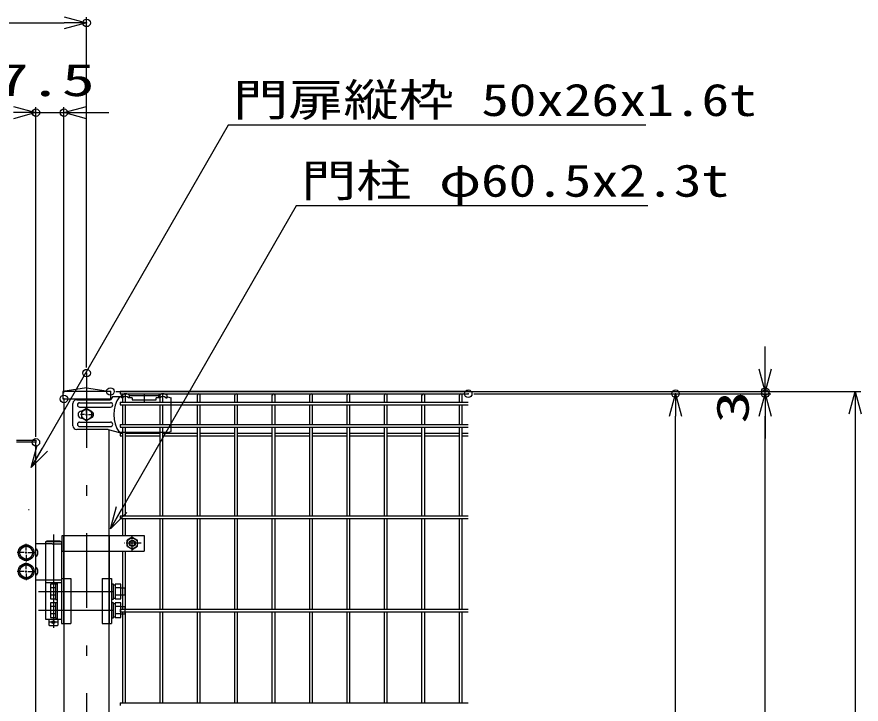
# Model space of a CAD drawing. Units: millimetres, scale not verified. Extents: x -4455 to 4455, y -3150 to 3150.
# Drawn here: x -1859 to -731, y -190 to 728 of the extents above; entities that cross this region are included whole.
import ezdxf
from ezdxf.enums import TextEntityAlignment as Align

# ---------------------------------------------------------------- set-up
doc = ezdxf.new("R2010")
doc.units = ezdxf.units.MM
doc.header["$LTSCALE"] = 20
doc.header["$PDMODE"] = 32
doc.header["$PDSIZE"] = 10
for name, pattern in [('USER1', [10.7, 5, -2.5, 0.7, -2.5]), ('USER2', [0.375, 0.25, -0.125]), ('USER3', [1.125, 0.75, -0.125, 0.125, -0.125])]:
    doc.linetypes.add(name, pattern=pattern)
for name, color, linetype, lineweight in [('0-0_寸法線', 4, 'Continuous', 25), ('0-1_0', 3, 'USER2', 25), ('0-4_外形線', 7, 'Continuous', 25), ('0-5_軸線', 2, 'USER1', 25), ('0-6_扉縦枠', 7, 'Continuous', 25), ('0-7_丁番', 3, 'Continuous', 25), ('0-8_LAYER06', 3, 'Continuous', 25), ('0-A_継手', 3, 'Continuous', 25), ('0-B_2', 7, 'Continuous', 25), ('0-C_NER', 30, 'Continuous', 25)]:
    doc.layers.add(name, color=color, linetype=linetype, lineweight=lineweight)
doc.layers.add('0-2_DEFPOINTS', color=7, linetype='Continuous')
doc.styles.add('ＭＳ ゴシック', font='')
doc.styles.get('ＭＳ ゴシック').set_extended_font_data('MS Gothic')

# ---------------------------------------------------------------- blocks, each defined once
blk = doc.blocks.new('_Open30')
at = {"layer": '0-1_0', "color": 4, "linetype": 'Continuous'}
blk.add_line((0, 0), (-20, 0), dxfattribs=at)
blk.add_lwpolyline([(-20, 5.36), (0, 0), (-20, -5.36)], dxfattribs=at)
blk = doc.blocks.new('tu')
at = {"layer": '0-8_LAYER06'}
for p, q in [((141270.7, 81320.2), (141028.6, 81320.2)), ((141270.7, 81292.7), (141270.7, 81352.7)), ((141560.7, 81292.7), (141460.7, 81292.7)), ((141490.7, 81352.7), (142270.7, 81352.7)), ((141490.7, 81292.7), (141490.7, 81352.7)), ((141560.7, 81292.7), (141560.7, 81232.7)), ((141880.7, 81400.2), (141880.7, 81185.2)), ((142300.7, 81292.7), (142200.7, 81292.7)), ((142270.7, 81292.7), (142270.7, 81352.7)), ((142460.7, 81292.7), (142490.7, 81292.7)), ((142490.7, 81292.7), (142490.7, 81352.7)), ((142500.1, 81320.2), (142600.1, 81288.2)), ((139974.8, 80540.2), (139974.8, 81140.2)), ((140153.5, 81160.2), (140980.1, 81160.2)), ((140153.5, 81040.2), (140980.1, 81040.2)), ((140286.1, 80840.2), (140174.6, 80840.2)), ((140200.4, 80930.2), (140218.9, 80930.2)), ((140340.1, 81000.2), (140201.6, 80920.2)), ((140340.1, 81000.2), (140201.6, 80920.2)), ((140201.6, 80920.2), (140201.6, 80760.2)), ((140201.6, 80920.2), (140201.6, 80760.2)), ((140313.1, 80840.2), (140367.1, 80840.2)), ((140340.1, 80894.2), (140340.1, 81005.8)), ((140478.7, 80920.2), (140340.1, 81000.2)), ((140478.7, 80920.2), (140340.1, 81000.2)), ((140340.1, 80813.2), (140340.1, 80867.2)), ((140340.1, 80786.2), (140340.1, 80674.7)), ((140394.1, 80840.2), (140505.7, 80840.2)), ((140478.7, 80760.2), (140478.7, 80920.2)), ((140478.7, 80760.2), (140478.7, 80920.2)), ((140153.5, 80640.2), (140980.1, 80640.2)), ((140200.4, 80750.2), (140218.9, 80750.2)), ((140201.6, 80760.2), (140340.1, 80680.2)), ((140201.6, 80760.2), (140340.1, 80680.2)), ((140340.1, 80680.2), (140478.7, 80760.2)), ((140340.1, 80680.2), (140478.7, 80760.2)), ((140918.6, 80440.2), (140074.8, 80440.2)), ((140153.5, 80520.2), (140980.1, 80520.2)), ((140918.6, 80440.2), (141217.1, 80360.2)), ((142500.1, 80360.2), (141217.1, 80360.2)), ((142500.1, 80360.2), (142600.1, 80392.2))]:
    blk.add_line(p, q, dxfattribs=at)
for points in [[(141300.7, 81292.7), (141270.7, 81292.7), (141270.7, 81352.7)], [(141560.7, 81232.7), (142200.7, 81232.7), (142200.7, 81292.7)]]:
    blk.add_lwpolyline(points, dxfattribs=at)
blk.add_circle((140340.1, 80840.2), 138.6, dxfattribs=at)
blk.add_circle((140340.1, 80840.2), 138.6, dxfattribs=at)
for centre, radius, start, end in [((140074.8, 81140.2), 100, 90.00001, 179.99999), ((141894.4, 80840.2), 830.1, 144.67551, 215.32453), ((141380.7, 81250.7), 150, 42.83468, 137.16667), ((141380.7, 81203.3), 120, 48.1895, 131.81049), ((142380.7, 81250.7), 150, 42.83331, 137.16532), ((142380.7, 81203.3), 120, 48.1895, 131.81051), ((140153.5, 81100.2), 60, 90, 270), ((140980.1, 81100.2), 60, 270, 90), ((140200.4, 80840.2), 90, 90, 270), ((140435.6, 80840.2), 90, 299.99756, 60.00244), ((140153.5, 80580.2), 60, 90, 270), ((140980.1, 80580.2), 60, 270, 90), ((140074.8, 80540.2), 100, 180.00001, 270)]:
    blk.add_arc(centre, radius, start, end, dxfattribs=at)
at = {"layer": '0-A_継手'}
for p in [(140074.8, 81240.2), (141028.6, 81320.2)]:
    blk.add_line(p, (140975.1, 81240.2), dxfattribs=at)
at = {"layer": '0-B_2', "color": 3}
blk.add_line((142600.1, 80392.2), (142600.1, 81288.2), dxfattribs=at)

msp = doc.modelspace()

# ---------------------------------------------------------------- linework, layer by layer
at = {"layer": '0-0_寸法線'}
for p, q in [((-1765.63, 259.73), (-1765.63, 727.88)), ((-2935.63, 720.38), (-1795.63, 720.38)), ((-1833.38, 167.16), (-1833.38, 607.88)), ((-1833.38, 167.16), (-1833.38, 607.88)), ((-1833.38, 600.38), (-1795.88, 600.38)), ((-1795.88, 225.16), (-1795.88, 607.88)), ((-1765.88, 600.38), (-1735.88, 600.38)), ((-858.6, 257.66), (-858.6, 287.66)), ((-1726.38, 227.66), (-731.1, 227.66)), ((-1726.38, 227.66), (-851.1, 227.66)), ((-858.6, 224.66), (-858.6, 227.66)), ((-1248.13, 224.66), (-851.1, 224.66)), ((-1248.13, 224.66), (-971.06, 224.66)), ((-1248.13, 224.66), (-851.1, 224.66)), ((-978.56, -915.34), (-978.56, 194.66)), ((-858.6, -945.34), (-858.6, 194.66)), ((-858.6, 194.66), (-858.6, 164.66)), ((-738.6, 197.66), (-738.6, -1195.34))]:
    msp.add_line(p, q, dxfattribs=at)
for points in [[(-1018.19, 583.74), (-1576.4, 583.74), (-1838.83, 127.55)], [(-1015.77, 475.82), (-1485.4, 475.82), (-1732.82, 45.62)]]:
    msp.add_lwpolyline(points, dxfattribs=at)
at = {"layer": '0-2_DEFPOINTS'}
for p in [(-1765.63, 720.38), (-1833.38, 600.38), (-1795.88, 600.38), (-1765.63, 252.23), (-1733.88, 227.66), (-1733.88, 227.66), (-1255.63, 224.66), (-978.56, 224.66), (-858.6, 227.66), (-858.6, 224.66), (-1795.88, 217.66), (-1833.38, 159.66)]:
    msp.add_point(p, dxfattribs=at)
at = {"layer": '0-4_外形線'}
for p, q in [((-1765.63, 232.34), (-1797.38, 227.66)), ((-1733.88, 227.66), (-1797.38, 227.66)), ((-1797.38, 227.66), (-1797.38, 217.66)), ((-1765.63, 232.34), (-1733.88, 227.66)), ((-1733.88, 227.66), (-1744.38, 227.66)), ((-1733.88, 227.66), (-1733.88, 217.66)), ((-1797.38, 217.66), (-1733.88, 217.66)), ((-1795.88, 217.66), (-1795.88, -22.34)), ((-1735.38, -22.34), (-1735.38, 175.91)), ((-1795.88, -82.34), (-1795.88, 35.16)), ((-1735.38, 35.16), (-1735.38, -82.34)), ((-1795.88, 14.16), (-1795.88, -544.84)), ((-1735.38, -544.84), (-1735.38, 14.16)), ((-1799.07, -22.34), (-1786.6, -22.34)), ((-1799.07, -22.34), (-1799.07, -82.34)), ((-1786.6, -22.34), (-1786.6, -82.34)), ((-1744.65, -22.34), (-1732.18, -22.34)), ((-1744.65, -22.34), (-1744.65, -82.34)), ((-1732.18, -22.34), (-1732.18, -82.34)), ((-1799.07, -82.34), (-1786.6, -82.34)), ((-1744.65, -82.34), (-1732.18, -82.34))]:
    msp.add_line(p, q, dxfattribs=at)
at = {"layer": '0-4_外形線', "color": 2}
msp.add_line((-1809.92, 36.64), (-1809.92, -88.57), dxfattribs=at)
at = {"layer": '0-5_軸線'}
for p, q in [((-1765.63, 252.23), (-1765.63, -1284.9)), ((-2913.48, 69.66), (-1842.27, 69.66)), ((-1829.83, -39.84), (-1702.53, -39.84)), ((-1829.89, -64.84), (-1702.59, -64.84))]:
    msp.add_line(p, q, dxfattribs=at)
at = {"layer": '0-6_扉縦枠'}
for p, q in [((-1859.38, 162.66), (-1833.38, 162.66)), ((-1833.38, 159.66), (-1859.38, 159.66)), ((-1833.38, 162.66), (-1833.38, 159.66)), ((-1833.38, -951.34), (-1833.38, 159.66))]:
    msp.add_line(p, q, dxfattribs=at)
at = {"layer": '0-7_丁番'}
for p, q in [((-1846.38, 14.86), (-1846.38, 24.01)), ((-1846.38, 14.86), (-1846.38, 24.01)), ((-1811.57, 24.16), (-1833.38, 24.16)), ((-1818.92, 27.66), (-1820.77, 26.66)), ((-1800.92, 27.66), (-1818.92, 27.66)), ((-1811.57, 24.16), (-1799.07, 24.16)), ((-1800.92, 27.66), (-1799.07, 26.66)), ((-1799.07, 26.66), (-1799.07, -76.84)), ((-1849.08, 12.16), (-1858.23, 12.16)), ((-1847.73, 12.16), (-1845.03, 12.16)), ((-1847.73, 12.16), (-1845.03, 12.16)), ((-1846.38, 10.81), (-1846.38, 13.51)), ((-1846.38, 10.81), (-1846.38, 13.51)), ((-1843.68, 12.16), (-1834.53, 12.16)), ((-1843.68, 12.16), (-1834.53, 12.16)), ((-1846.38, 9.46), (-1846.38, 0.31)), ((-1846.38, 9.46), (-1846.38, 0.31)), ((-1846.38, -10.14), (-1846.38, -0.99)), ((-1849.08, -12.84), (-1858.23, -12.84)), ((-1847.73, -12.84), (-1845.03, -12.84)), ((-1846.38, -14.19), (-1846.38, -11.49)), ((-1846.38, -15.54), (-1846.38, -24.69)), ((-1843.68, -12.84), (-1833.38, -12.84)), ((-1799.07, -24.84), (-1833.38, -24.84)), ((-1820.76, -24.84), (-1820.76, -76.84)), ((-1820.76, -27.84), (-1799.07, -27.84)), ((-1807.07, -30.05), (-1814.07, -30.05)), ((-1807.07, -29.37), (-1805.07, -29.37)), ((-1805.07, -27.84), (-1805.07, -76.84)), ((-1735.38, -24.84), (-1735.38, -79.84)), ((-1732.17, -29.37), (-1730.17, -29.37)), ((-1730.17, -29.37), (-1730.17, -50.37)), ((-1730.17, -30.67), (-1727.67, -30.67)), ((-1807.07, -34.96), (-1814.07, -34.96)), ((-1807.07, -44.77), (-1814.07, -44.77)), ((-1719.67, -34.96), (-1727.67, -34.96)), ((-1719.67, -44.77), (-1727.67, -44.77)), ((-1719.67, -34.87), (-1714.67, -34.87)), ((-1714.67, -44.87), (-1719.67, -44.87)), ((-1714.67, -34.87), (-1714.67, -44.87)), ((-1807.07, -55.05), (-1814.07, -55.05)), ((-1814.07, -55.05), (-1814.07, -74.68)), ((-1807.07, -54.37), (-1805.07, -54.37)), ((-1807.07, -54.37), (-1807.07, -75.37)), ((-1730.17, -50.37), (-1732.17, -50.37)), ((-1732.17, -54.37), (-1730.17, -54.37)), ((-1727.67, -49.07), (-1730.17, -49.07)), ((-1730.17, -54.37), (-1730.17, -75.37)), ((-1730.17, -55.67), (-1727.67, -55.67)), ((-1719.67, -55.05), (-1727.67, -55.05)), ((-1727.67, -55.05), (-1727.67, -74.68)), ((-1719.67, -74.68), (-1719.67, -55.05)), ((-1807.07, -59.96), (-1814.07, -59.96)), ((-1719.67, -59.96), (-1727.67, -59.96)), ((-1719.67, -59.87), (-1714.67, -59.87)), ((-1714.67, -59.87), (-1714.67, -69.87)), ((-1820.76, -76.84), (-1799.07, -76.84)), ((-1815.92, -76.84), (-1815.92, -84.84)), ((-1807.07, -69.77), (-1814.07, -69.77)), ((-1814.07, -74.68), (-1807.07, -74.68)), ((-1807.07, -75.37), (-1805.07, -75.37)), ((-1803.92, -76.84), (-1803.92, -84.84)), ((-1730.17, -75.37), (-1732.17, -75.37)), ((-1727.67, -74.07), (-1730.17, -74.07)), ((-1719.67, -69.77), (-1727.67, -69.77)), ((-1727.67, -74.68), (-1719.67, -74.68)), ((-1714.67, -69.87), (-1719.67, -69.87)), ((-1814.92, -85.84), (-1815.92, -84.84)), ((-1804.92, -80.84), (-1814.92, -80.84)), ((-1804.92, -85.84), (-1814.92, -85.84)), ((-1804.92, -85.84), (-1803.92, -84.84))]:
    msp.add_line(p, q, dxfattribs=at)
for points in [[(-1799.07, 26.66), (-1820.77, 26.66), (-1820.77, -24.84)], [(-1814.07, -30.05), (-1814.07, -49.68), (-1807.07, -49.68)], [(-1807.07, -29.37), (-1807.07, -50.37), (-1805.07, -50.37)]]:
    msp.add_lwpolyline(points, dxfattribs=at)
for points in [[(-1851.28, 20.66), (-1856.19, 12.16), (-1851.28, 3.66), (-1841.47, 3.66), (-1836.56, 12.16), (-1841.47, 20.66)], [(-1851.28, -4.34), (-1856.19, -12.84), (-1851.28, -21.34), (-1841.47, -21.34), (-1836.56, -12.84), (-1841.47, -4.34)], [(-1727.67, -49.68), (-1719.67, -49.68), (-1719.67, -30.05), (-1727.67, -30.05)]]:
    msp.add_lwpolyline(points, close=True, dxfattribs=at)
for centre, radius in [((-1846.38, 12.16), 10.5), ((-1846.38, 12.16), 8.5), ((-1846.38, -12.84), 10.5), ((-1846.38, -12.84), 8.5), ((-1809.92, -80.84), 2)]:
    msp.add_circle(centre, radius, dxfattribs=at)
for centre in [(-1836.62, 12.16), (-1836.62, -12.84)]:
    msp.add_arc(centre, 6, 302.72244, 57.27756, dxfattribs=at)
at = {"layer": '0-8_LAYER06'}
for p, q in [((-1798.18, 35.16), (-1688.63, 35.16)), ((-1798.18, 14.16), (-1798.18, 35.16)), ((-1688.63, 35.16), (-1688.63, 14.16)), ((-1704.63, 32.75), (-1711.63, 28.71)), ((-1711.63, 20.62), (-1711.63, 28.71)), ((-1704.63, 32.75), (-1697.63, 28.71)), ((-1697.63, 20.62), (-1697.63, 28.71)), ((-1798.18, 14.16), (-1688.63, 14.16)), ((-1704.63, 16.58), (-1711.63, 20.62)), ((-1704.63, 16.58), (-1697.63, 20.62))]:
    msp.add_line(p, q, dxfattribs=at)
at = {"layer": '0-8_LAYER06', "color": 1, "linetype": 'USER3'}
for p, q in [((-1704.63, 14.63), (-1704.63, 34.68)), ((-1692.62, 24.66), (-1715.56, 24.66))]:
    msp.add_line(p, q, dxfattribs=at)
at = {"layer": '0-8_LAYER06', "color": 1}
for radius in [7, 3.5]:
    msp.add_circle((-1704.63, 24.66), radius, dxfattribs=at)
at = {"layer": '0-8_LAYER06'}
msp.add_circle((-1704.63, 24.66), 4, dxfattribs=at)
at = {"layer": '0-C_NER'}
for p, q in [((-1720.63, 228.26), (-1255.63, 228.26)), ((-1720.63, 228.26), (-1720.63, 224.66)), ((-1720.63, 224.66), (-1255.63, 224.66)), ((-1717.43, 213.36), (-1717.43, 222.86)), ((-1713.83, 213.36), (-1713.83, 222.86)), ((-1667.43, 213.36), (-1667.43, 222.86)), ((-1663.83, 213.36), (-1663.83, 222.86)), ((-1617.43, 213.36), (-1617.43, 222.86)), ((-1613.83, 213.36), (-1613.83, 222.86)), ((-1567.43, 213.36), (-1567.43, 222.86)), ((-1563.83, 213.36), (-1563.83, 222.86)), ((-1517.43, 213.36), (-1517.43, 222.86)), ((-1513.83, 213.36), (-1513.83, 222.86)), ((-1467.43, 213.36), (-1467.43, 222.86)), ((-1463.83, 213.36), (-1463.83, 222.86)), ((-1417.43, 213.36), (-1417.43, 222.86)), ((-1413.83, 213.36), (-1413.83, 222.86)), ((-1367.43, 213.36), (-1367.43, 222.86)), ((-1363.83, 213.36), (-1363.83, 222.86)), ((-1317.43, 213.36), (-1317.43, 222.86)), ((-1313.83, 213.36), (-1313.83, 222.86)), ((-1267.43, 213.36), (-1267.43, 222.86)), ((-1263.83, 213.36), (-1263.83, 222.86)), ((-1720.63, 213.36), (-1255.63, 213.36)), ((-1720.63, 213.36), (-1720.63, 209.76)), ((-1720.63, 209.76), (-1255.63, 209.76)), ((-1717.43, 183.56), (-1717.43, 209.76)), ((-1713.83, 183.56), (-1713.83, 209.76)), ((-1667.43, 183.56), (-1667.43, 209.76)), ((-1663.83, 183.56), (-1663.83, 209.76)), ((-1617.43, 183.56), (-1617.43, 209.76)), ((-1613.83, 183.56), (-1613.83, 209.76)), ((-1567.43, 183.56), (-1567.43, 209.76)), ((-1563.83, 183.56), (-1563.83, 209.76)), ((-1517.43, 183.56), (-1517.43, 209.76)), ((-1513.83, 183.56), (-1513.83, 209.76)), ((-1467.43, 183.56), (-1467.43, 209.76)), ((-1463.83, 183.56), (-1463.83, 209.76)), ((-1417.43, 183.56), (-1417.43, 209.76)), ((-1413.83, 183.56), (-1413.83, 209.76)), ((-1367.43, 183.56), (-1367.43, 209.76)), ((-1363.83, 183.56), (-1363.83, 209.76)), ((-1317.43, 183.56), (-1317.43, 209.76)), ((-1313.83, 183.56), (-1313.83, 209.76)), ((-1267.43, 183.56), (-1267.43, 209.76)), ((-1263.83, 183.56), (-1263.83, 209.76)), ((-1720.63, 183.56), (-1255.63, 183.56)), ((-1720.63, 183.56), (-1720.63, 179.96)), ((-1720.63, 179.96), (-1255.63, 179.96)), ((-1720.63, 171.71), (-1720.63, 168.11)), ((-1720.63, 171.71), (-1717.43, 171.71)), ((-1717.43, 61.46), (-1717.43, 179.96)), ((-1713.83, 61.46), (-1713.83, 179.96)), ((-1713.83, 171.71), (-1667.43, 171.71)), ((-1667.43, 61.46), (-1667.43, 179.96)), ((-1663.83, 61.46), (-1663.83, 179.96)), ((-1663.83, 171.71), (-1617.43, 171.71)), ((-1617.43, 61.46), (-1617.43, 179.96)), ((-1613.83, 61.46), (-1613.83, 179.96)), ((-1613.83, 171.71), (-1567.43, 171.71)), ((-1567.43, 61.46), (-1567.43, 179.96)), ((-1563.83, 61.46), (-1563.83, 179.96)), ((-1563.83, 171.71), (-1517.43, 171.71)), ((-1517.43, 61.46), (-1517.43, 179.96)), ((-1513.83, 61.46), (-1513.83, 179.96)), ((-1513.83, 171.71), (-1467.43, 171.71)), ((-1467.43, 61.46), (-1467.43, 179.96)), ((-1463.83, 61.46), (-1463.83, 179.96)), ((-1463.83, 171.71), (-1417.43, 171.71)), ((-1417.43, 61.46), (-1417.43, 179.96)), ((-1413.83, 61.46), (-1413.83, 179.96)), ((-1413.83, 171.71), (-1367.43, 171.71)), ((-1367.43, 61.46), (-1367.43, 179.96)), ((-1363.83, 61.46), (-1363.83, 179.96)), ((-1363.83, 171.71), (-1317.43, 171.71)), ((-1317.43, 61.46), (-1317.43, 179.96)), ((-1313.83, 61.46), (-1313.83, 179.96)), ((-1313.83, 171.71), (-1267.43, 171.71)), ((-1267.43, 61.46), (-1267.43, 179.96)), ((-1263.83, 61.46), (-1263.83, 179.96)), ((-1263.83, 171.71), (-1255.63, 171.71)), ((-1720.63, 168.11), (-1717.43, 168.11)), ((-1713.83, 168.11), (-1667.43, 168.11)), ((-1663.83, 168.11), (-1617.43, 168.11)), ((-1613.83, 168.11), (-1567.43, 168.11)), ((-1563.83, 168.11), (-1517.43, 168.11)), ((-1513.83, 168.11), (-1467.43, 168.11)), ((-1463.83, 168.11), (-1417.43, 168.11)), ((-1413.83, 168.11), (-1367.43, 168.11)), ((-1363.83, 168.11), (-1317.43, 168.11)), ((-1313.83, 168.11), (-1267.43, 168.11)), ((-1263.83, 168.11), (-1255.63, 168.11)), ((-1720.63, 61.46), (-1255.63, 61.46)), ((-1720.63, 61.46), (-1720.63, 57.86)), ((-1720.63, 57.86), (-1255.63, 57.86)), ((-1717.43, 35.16), (-1717.43, 57.86)), ((-1713.83, 35.16), (-1713.83, 57.86)), ((-1667.43, -63.54), (-1667.43, 57.86)), ((-1663.83, -63.54), (-1663.83, 57.86)), ((-1617.43, -63.54), (-1617.43, 57.86)), ((-1613.83, -63.54), (-1613.83, 57.86)), ((-1567.43, -63.54), (-1567.43, 57.86)), ((-1563.83, -63.54), (-1563.83, 57.86)), ((-1517.43, -63.54), (-1517.43, 57.86)), ((-1513.83, -63.54), (-1513.83, 57.86)), ((-1467.43, -63.54), (-1467.43, 57.86)), ((-1463.83, -63.54), (-1463.83, 57.86)), ((-1417.43, -63.54), (-1417.43, 57.86)), ((-1413.83, -63.54), (-1413.83, 57.86)), ((-1367.43, -63.54), (-1367.43, 57.86)), ((-1363.83, -63.54), (-1363.83, 57.86)), ((-1317.43, -63.54), (-1317.43, 57.86)), ((-1313.83, -63.54), (-1313.83, 57.86)), ((-1267.43, -63.54), (-1267.43, 57.86)), ((-1263.83, -63.54), (-1263.83, 57.86)), ((-1717.43, -63.54), (-1717.43, 14.16)), ((-1713.83, -63.54), (-1713.83, 14.16)), ((-1720.63, -63.54), (-1255.63, -63.54)), ((-1720.63, -63.54), (-1720.63, -67.14)), ((-1720.63, -67.14), (-1255.63, -67.14)), ((-1717.43, -188.54), (-1717.43, -67.14)), ((-1713.83, -188.54), (-1713.83, -67.14)), ((-1667.43, -188.54), (-1667.43, -67.14)), ((-1663.83, -188.54), (-1663.83, -67.14)), ((-1617.43, -188.54), (-1617.43, -67.14)), ((-1613.83, -188.54), (-1613.83, -67.14)), ((-1567.43, -188.54), (-1567.43, -67.14)), ((-1563.83, -188.54), (-1563.83, -67.14)), ((-1517.43, -188.54), (-1517.43, -67.14)), ((-1513.83, -188.54), (-1513.83, -67.14)), ((-1467.43, -188.54), (-1467.43, -67.14)), ((-1463.83, -188.54), (-1463.83, -67.14)), ((-1417.43, -188.54), (-1417.43, -67.14)), ((-1413.83, -188.54), (-1413.83, -67.14)), ((-1367.43, -188.54), (-1367.43, -67.14)), ((-1363.83, -188.54), (-1363.83, -67.14)), ((-1317.43, -188.54), (-1317.43, -67.14)), ((-1313.83, -188.54), (-1313.83, -67.14)), ((-1267.43, -188.54), (-1267.43, -67.14)), ((-1263.83, -188.54), (-1263.83, -67.14)), ((-1720.63, -188.54), (-1255.63, -188.54)), ((-1720.63, -188.54), (-1720.63, -192.14))]:
    msp.add_line(p, q, dxfattribs=at)
for centre in [(-1715.63, 222.86), (-1665.63, 222.86), (-1615.63, 222.86), (-1565.63, 222.86), (-1515.63, 222.86), (-1465.63, 222.86), (-1415.63, 222.86), (-1365.63, 222.86), (-1315.63, 222.86), (-1265.63, 222.86)]:
    msp.add_arc(centre, 1.8, 0, 180, dxfattribs=at)

# ---------------------------------------------------------------- block references
at = {"layer": '0-0_寸法線', "xscale": 1.5, "yscale": 1.5}
for p in [(-1765.63, 720.38), (-1833.38, 600.38), (-1833.38, 600.38)]:
    msp.add_blockref('_Open30', p, dxfattribs=at)
for p, rotation in [((-1795.88, 600.38), 180), ((-858.6, 227.66), 270), ((-738.6, 227.66), 90), ((-978.56, 224.66), 90), ((-858.6, 224.66), 90), ((-858.6, 224.66), 90), ((-1839.83, 125.82), 239.90094), ((-1733.83, 43.89), 239.89499)]:
    msp.add_blockref('_Open30', p, dxfattribs=dict(at, rotation=rotation))
at = {"layer": '0-A_継手', "xscale": 0.05, "yscale": 0.05}
msp.add_blockref('tu', (-8782.63, -3845.35), dxfattribs=at)

# ---------------------------------------------------------------- texts
at = {"layer": '0-0_寸法線', "color": 2, "style": 'ＭＳ ゴシック'}
for s, height, width, p in [('37.5', 43.26, 1.5, (-1931.15, 609.55)), ('門扉縦枠 50x26x1.6t', 43.26, 1.25, (-1569.9, 582.91)), ('門柱 φ60.5x2.3t', 43.3, 1.25, (-1478.9, 474.99))]:
    msp.add_text(s, height=height, dxfattribs=dict(at, width=width)).set_placement(p, align=Align.BOTTOM_LEFT)
at = {"layer": '0-0_寸法線', "color": 2, "style": 'ＭＳ ゴシック', "width": 1.5}
msp.add_text('3', height=43.26, rotation=90, dxfattribs=at).set_placement((-867.77, 184.64), align=Align.BOTTOM_LEFT)

doc.saveas('drawing.dxf')
